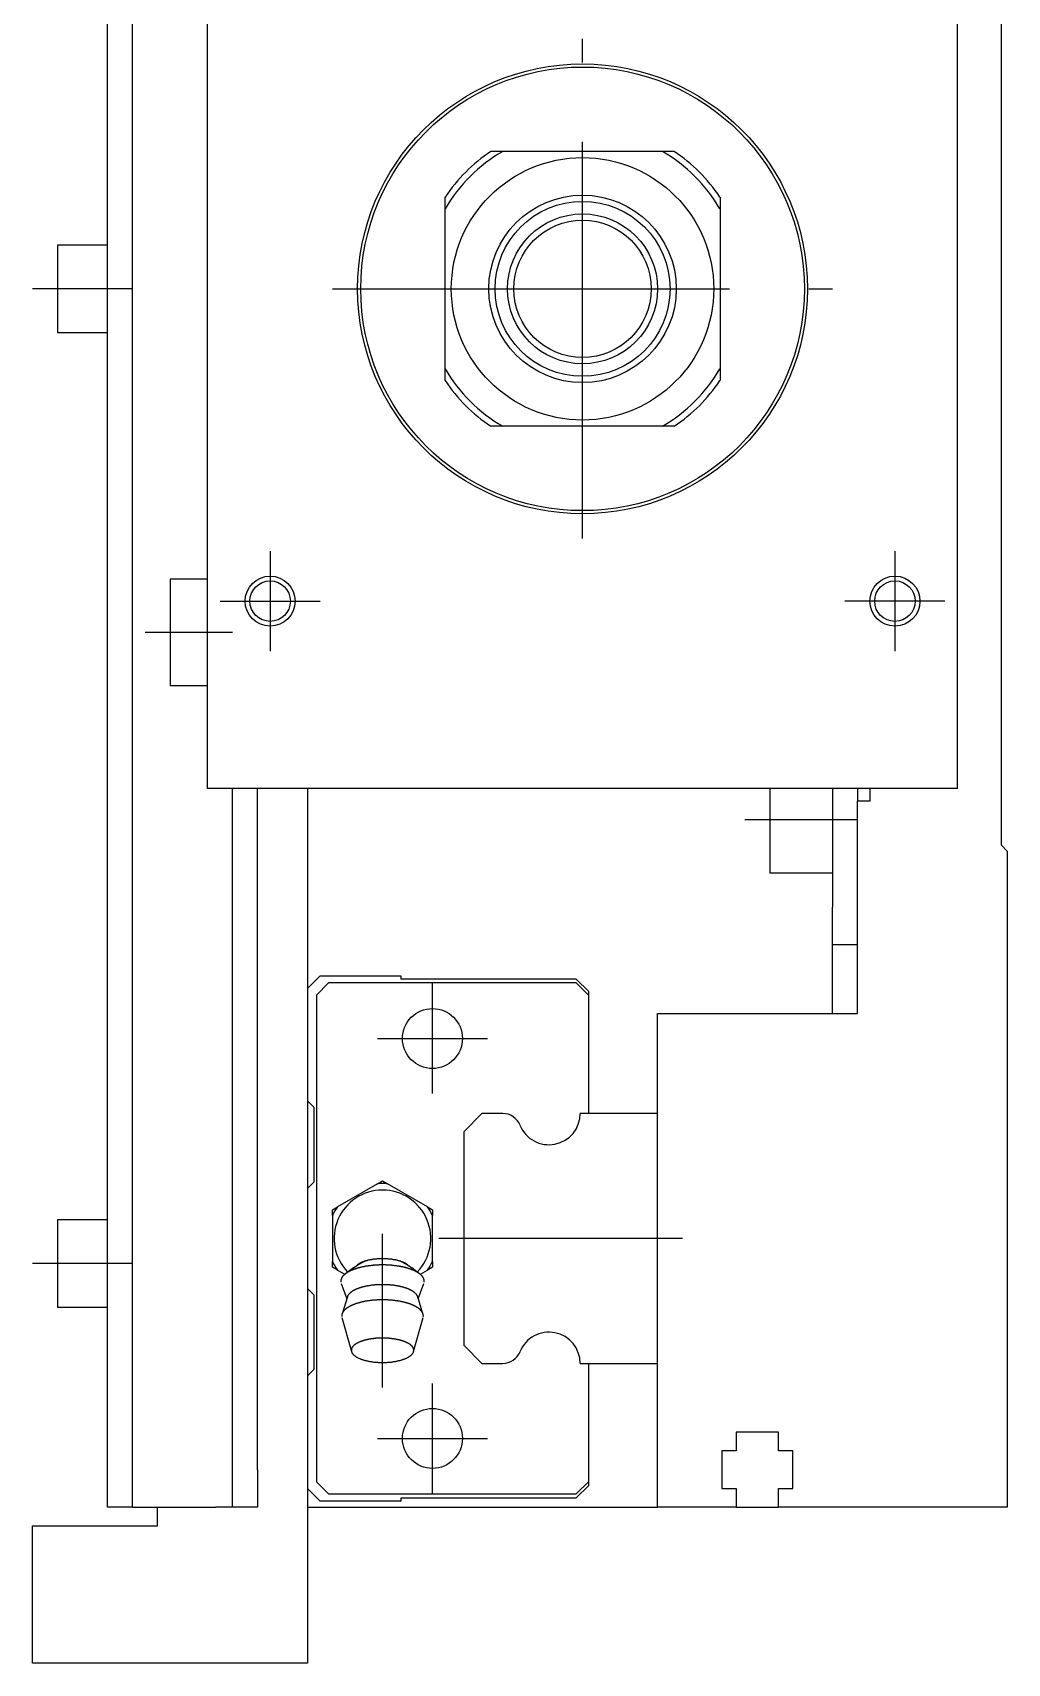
# Model space of a CAD drawing. Extents: x -94 to 688, y -24 to 368.
# Drawn here: x 609.7 to 687.7, y 146.2 to 276.7 of the extents above; entities that cross this region are included whole.
import ezdxf

# ---------------------------------------------------------------- set-up
doc = ezdxf.new("R2010")
doc.units = 0
doc.linetypes.add('CENTER', pattern=[50.8, 31.75, -6.35, 6.35, -6.35])
doc.layers.get('0').update_dxf_attribs({"linetype": 'CONTINUOUS'})
doc.layers.add('CENTER', color=1, linetype='CENTER')

msp = doc.modelspace()

# ---------------------------------------------------------------- linework, layer by layer
at = {"color": 7, "linetype": 'CONTINUOUS'}
for p, q in [((615.71, 161.7), (615.71, 350.7)), ((617.71, 161.7), (617.71, 350.7)), ((687.21, 300.71), (687.21, 211.71)), ((623.72, 216.21), (623.72, 296.21)), ((683.72, 216.21), (683.72, 296.21)), ((646.38, 267.21), (647.32, 267.21)), ((647.32, 267.21), (660.11, 267.21)), ((660.11, 267.21), (661.05, 267.21)), ((642.72, 262.6), (642.72, 263.54)), ((642.72, 249.81), (642.72, 262.6)), ((664.72, 263.54), (664.72, 262.6)), ((664.72, 262.6), (664.72, 249.81)), ((611.71, 259.7), (611.71, 256.2)), ((615.71, 259.7), (611.71, 259.7)), ((611.71, 256.2), (611.71, 252.7)), ((611.71, 252.7), (615.71, 252.7)), ((642.72, 248.87), (642.72, 249.81)), ((664.72, 249.81), (664.72, 248.87)), ((647.32, 245.21), (646.38, 245.21)), ((660.11, 245.21), (647.32, 245.21)), ((661.05, 245.21), (660.11, 245.21)), ((620.72, 232.96), (620.72, 228.71)), ((623.72, 232.96), (620.72, 232.96)), ((620.72, 228.71), (620.72, 224.46)), ((620.72, 224.46), (623.72, 224.46)), ((683.72, 216.21), (623.72, 216.21)), ((625.72, 161.7), (625.72, 216.21)), ((627.72, 161.7), (627.72, 216.21)), ((631.72, 216.21), (631.72, 146.21)), ((668.71, 216.21), (668.71, 213.71)), ((673.71, 216.21), (673.71, 206.71)), ((675.71, 216.21), (675.71, 215.21)), ((676.71, 216.21), (676.71, 215.21)), ((675.71, 198.21), (675.71, 215.21)), ((676.71, 215.21), (675.71, 215.21)), ((668.71, 213.71), (668.71, 209.46)), ((687.71, 211.21), (687.21, 211.71)), ((687.71, 211.21), (687.71, 158.7)), ((668.71, 209.46), (673.71, 209.46)), ((673.71, 203.71), (673.71, 206.71)), ((673.71, 198.21), (673.71, 203.71)), ((675.71, 203.71), (673.71, 203.71)), ((632.7, 201.21), (631.72, 200.22)), ((639.21, 201.21), (632.7, 201.21)), ((639.21, 200.96), (639.21, 201.21)), ((633.4, 200.66), (632.42, 199.67)), ((632.42, 199.67), (632.42, 160.74)), ((653.22, 200.66), (633.4, 200.66)), ((653.22, 200.96), (639.21, 200.96)), ((654.21, 199.96), (653.22, 200.96)), ((654.21, 199.66), (653.22, 200.66)), ((654.21, 199.66), (654.21, 199.96)), ((654.21, 190.21), (654.21, 199.66)), ((659.71, 198.21), (675.71, 198.21)), ((659.71, 190.21), (659.71, 198.21)), ((631.72, 191.21), (632.22, 190.71)), ((632.22, 190.71), (632.22, 184.71)), ((645.67, 190.21), (644.21, 188.75)), ((647.33, 190.21), (645.67, 190.21)), ((659.71, 190.21), (653.53, 190.21)), ((659.71, 170.21), (659.71, 190.21)), ((659.71, 170.21), (659.71, 190.21)), ((644.21, 188.75), (644.21, 171.66)), ((632.22, 184.71), (631.72, 184.21)), ((637.31, 184.59), (634.12, 182.74)), ((637.31, 184.59), (637.71, 184.82)), ((637.71, 184.82), (638.12, 184.59)), ((641.31, 182.74), (638.12, 184.59)), ((633.72, 182.51), (634.12, 182.74)), ((641.31, 182.74), (641.71, 182.51)), ((611.71, 181.71), (611.71, 178.21)), ((615.71, 181.71), (611.71, 181.71)), ((633.72, 182.05), (633.72, 182.51)), ((633.72, 182.05), (633.72, 178.36)), ((641.71, 182.51), (641.71, 182.05)), ((641.71, 178.36), (641.71, 182.05)), ((611.71, 178.21), (611.71, 174.71)), ((633.72, 177.9), (633.72, 178.36)), ((634.12, 177.67), (633.72, 177.9)), ((634.12, 177.67), (634.69, 177.34)), ((635.38, 177.85), (634.75, 177.39)), ((635.38, 177.85), (635.73, 178.09)), ((635.73, 178.09), (636.29, 178.39)), ((639.14, 178.39), (639.7, 178.09)), ((639.7, 178.09), (640.05, 177.85)), ((640.68, 177.39), (640.05, 177.85)), ((640.74, 177.34), (641.31, 177.67)), ((641.71, 177.9), (641.31, 177.67)), ((641.71, 178.36), (641.71, 177.9)), ((631.72, 176.21), (632.22, 175.71)), ((634.41, 176.6), (634.86, 175.39)), ((640.57, 175.39), (641.02, 176.6)), ((632.22, 175.71), (632.22, 169.71)), ((634.9, 175.54), (634.48, 174.18)), ((640.95, 174.18), (640.53, 175.54)), ((611.71, 174.71), (615.71, 174.71)), ((634.47, 173.89), (635.23, 171.16)), ((640.2, 171.16), (640.96, 173.89)), ((644.21, 171.66), (645.67, 170.21)), ((632.22, 169.71), (631.72, 169.21)), ((645.67, 170.21), (647.33, 170.21)), ((653.53, 170.21), (659.71, 170.21)), ((654.21, 160.75), (654.21, 170.21)), ((659.71, 158.7), (659.71, 170.21)), ((666.01, 164.71), (666.01, 163.21)), ((669.41, 164.71), (666.01, 164.71)), ((669.41, 163.21), (669.41, 164.71)), ((664.86, 163.21), (664.86, 160.21)), ((666.01, 163.21), (664.86, 163.21)), ((670.56, 163.21), (669.41, 163.21)), ((670.56, 160.21), (670.56, 163.21)), ((615.71, 158.7), (615.71, 161.7)), ((617.71, 158.7), (617.71, 161.7)), ((625.72, 158.7), (625.72, 161.7)), ((627.72, 161.7), (627.72, 158.7)), ((632.42, 160.74), (633.4, 159.76)), ((653.22, 159.76), (654.21, 160.75)), ((654.21, 160.45), (654.21, 160.75)), ((631.72, 160.19), (632.7, 159.21)), ((633.4, 159.76), (653.22, 159.76)), ((639.21, 159.46), (653.22, 159.46)), ((639.21, 159.21), (639.21, 159.46)), ((653.22, 159.46), (654.21, 160.45)), ((664.86, 160.21), (666.01, 160.21)), ((666.01, 160.21), (666.01, 158.7)), ((669.41, 158.7), (669.41, 160.21)), ((669.41, 160.21), (670.56, 160.21)), ((617.71, 158.7), (615.71, 158.7)), ((617.71, 158.7), (621.05, 158.7)), ((619.72, 157.21), (619.72, 158.7)), ((621.05, 158.7), (624.38, 158.7)), ((625.72, 158.7), (624.38, 158.7)), ((627.72, 158.7), (625.72, 158.7)), ((631.72, 158.7), (659.71, 158.7)), ((632.7, 159.21), (639.21, 159.21)), ((666.01, 158.7), (659.71, 158.7)), ((666.01, 158.7), (669.41, 158.7)), ((687.71, 158.7), (669.41, 158.7)), ((609.71, 146.21), (609.71, 157.21)), ((609.71, 157.21), (619.72, 157.21)), ((631.72, 146.21), (609.71, 146.21))]:
    msp.add_line(p, q, dxfattribs=at)
for points in [[(637.71, 178.09, 0), (637.68, 178.09, 0), (637.64, 178.09, 0), (637.61, 178.09, 0), (637.57, 178.09, 0), (637.54, 178.09, 0), (637.5, 178.09, 0), (637.47, 178.09, 0), (637.43, 178.09, 0), (637.39, 178.08, 0), (637.36, 178.08, 0), (637.32, 178.08, 0), (637.29, 178.08, 0), (637.25, 178.08, 0), (637.22, 178.07, 0), (637.18, 178.07, 0), (637.15, 178.07, 0), (637.11, 178.07, 0), (637.08, 178.06, 0), (637.04, 178.06, 0), (637.01, 178.06, 0), (636.97, 178.06, 0), (636.94, 178.05, 0), (636.9, 178.05, 0), (636.87, 178.05, 0), (636.83, 178.04, 0), (636.8, 178.04, 0), (636.76, 178.03, 0), (636.73, 178.03, 0), (636.7, 178.03, 0), (636.66, 178.02, 0), (636.63, 178.02, 0), (636.59, 178.01, 0), (636.56, 178.01, 0), (636.53, 178, 0), (636.49, 178, 0), (636.46, 177.99, 0), (636.43, 177.99, 0), (636.39, 177.98, 0), (636.36, 177.98, 0), (636.33, 177.97, 0), (636.3, 177.97, 0), (636.26, 177.96, 0), (636.23, 177.95, 0), (636.2, 177.95, 0), (636.17, 177.94, 0), (636.14, 177.94, 0), (636.11, 177.93, 0), (636.07, 177.92, 0), (636.04, 177.91, 0), (636.01, 177.91, 0), (635.98, 177.9, 0), (635.95, 177.89, 0), (635.92, 177.88, 0), (635.89, 177.88, 0), (635.86, 177.87, 0), (635.83, 177.86, 0), (635.8, 177.85, 0), (635.77, 177.85, 0), (635.74, 177.84, 0), (635.72, 177.83, 0), (635.69, 177.82, 0), (635.66, 177.81, 0), (635.63, 177.8, 0), (635.6, 177.79, 0), (635.58, 177.79, 0), (635.55, 177.78, 0), (635.52, 177.77, 0), (635.49, 177.76, 0), (635.47, 177.75, 0), (635.44, 177.74, 0), (635.41, 177.73, 0), (635.39, 177.72, 0), (635.36, 177.71, 0), (635.34, 177.7, 0), (635.31, 177.69, 0), (635.29, 177.68, 0), (635.26, 177.67, 0), (635.24, 177.66, 0), (635.22, 177.65, 0), (635.19, 177.64, 0), (635.17, 177.63, 0), (635.15, 177.62, 0), (635.12, 177.61, 0), (635.1, 177.6, 0), (635.08, 177.59, 0), (635.06, 177.57, 0), (635.04, 177.56, 0), (635.01, 177.55, 0), (634.99, 177.54, 0), (634.97, 177.53, 0), (634.95, 177.52, 0), (634.93, 177.51, 0), (634.91, 177.5, 0), (634.89, 177.48, 0), (634.87, 177.47, 0), (634.86, 177.46, 0), (634.84, 177.45, 0), (634.82, 177.44, 0), (634.8, 177.42, 0), (634.78, 177.41, 0), (634.77, 177.4, 0), (634.75, 177.39, 0), (634.74, 177.37, 0), (634.72, 177.36, 0), (634.7, 177.35, 0), (634.69, 177.34, 0), (634.67, 177.32, 0), (634.66, 177.31, 0), (634.64, 177.3, 0), (634.63, 177.28, 0), (634.62, 177.27, 0), (634.6, 177.26, 0), (634.59, 177.25, 0), (634.58, 177.23, 0), (634.57, 177.22, 0), (634.55, 177.21, 0), (634.54, 177.19, 0), (634.53, 177.18, 0), (634.52, 177.17, 0), (634.51, 177.15, 0), (634.5, 177.14, 0), (634.49, 177.13, 0), (634.48, 177.11, 0), (634.47, 177.1, 0), (634.47, 177.09, 0), (634.46, 177.07, 0), (634.45, 177.06, 0), (634.44, 177.04, 0)], [(639.75, 178.08, 0), (639.73, 178.1, 0), (639.71, 178.11, 0), (639.69, 178.12, 0), (639.67, 178.14, 0), (639.65, 178.15, 0), (639.63, 178.16, 0), (639.61, 178.18, 0), (639.59, 178.19, 0), (639.57, 178.2, 0), (639.54, 178.22, 0), (639.52, 178.23, 0), (639.5, 178.24, 0), (639.47, 178.25, 0), (639.45, 178.27, 0), (639.42, 178.28, 0), (639.4, 178.29, 0), (639.37, 178.3, 0), (639.34, 178.31, 0), (639.32, 178.32, 0), (639.29, 178.33, 0), (639.26, 178.34, 0), (639.23, 178.35, 0), (639.2, 178.37, 0), (639.17, 178.38, 0), (639.14, 178.38, 0), (639.11, 178.4, 0), (639.08, 178.41, 0), (639.05, 178.41, 0), (639.01, 178.42, 0), (638.98, 178.43, 0), (638.95, 178.44, 0), (638.91, 178.45, 0), (638.88, 178.46, 0), (638.85, 178.47, 0), (638.81, 178.47, 0), (638.78, 178.48, 0), (638.74, 178.49, 0), (638.71, 178.49, 0), (638.67, 178.5, 0), (638.64, 178.51, 0), (638.6, 178.51, 0), (638.56, 178.52, 0), (638.53, 178.53, 0), (638.49, 178.53, 0), (638.45, 178.54, 0), (638.41, 178.54, 0), (638.38, 178.54, 0), (638.34, 178.55, 0), (638.3, 178.55, 0), (638.26, 178.56, 0), (638.22, 178.56, 0), (638.19, 178.56, 0), (638.15, 178.57, 0), (638.11, 178.57, 0), (638.07, 178.57, 0), (638.03, 178.57, 0), (637.99, 178.58, 0), (637.95, 178.58, 0), (637.91, 178.58, 0), (637.87, 178.58, 0), (637.83, 178.58, 0), (637.79, 178.58, 0), (637.75, 178.58, 0), (637.71, 178.58, 0), (637.67, 178.58, 0), (637.64, 178.58, 0), (637.6, 178.58, 0), (637.56, 178.58, 0), (637.52, 178.58, 0), (637.48, 178.58, 0), (637.44, 178.58, 0), (637.4, 178.57, 0), (637.36, 178.57, 0), (637.32, 178.57, 0), (637.28, 178.57, 0), (637.24, 178.56, 0), (637.21, 178.56, 0), (637.17, 178.56, 0), (637.13, 178.55, 0), (637.09, 178.55, 0), (637.05, 178.54, 0), (637.01, 178.54, 0), (636.98, 178.54, 0), (636.94, 178.53, 0), (636.9, 178.53, 0), (636.87, 178.52, 0), (636.83, 178.51, 0), (636.79, 178.51, 0), (636.76, 178.5, 0), (636.72, 178.49, 0), (636.69, 178.49, 0), (636.65, 178.48, 0), (636.62, 178.47, 0), (636.58, 178.47, 0), (636.55, 178.46, 0), (636.51, 178.45, 0), (636.48, 178.44, 0), (636.45, 178.43, 0), (636.42, 178.42, 0), (636.38, 178.41, 0), (636.35, 178.41, 0), (636.32, 178.4, 0), (636.29, 178.38, 0), (636.26, 178.38, 0), (636.23, 178.37, 0), (636.2, 178.35, 0), (636.17, 178.34, 0), (636.14, 178.33, 0), (636.12, 178.32, 0), (636.09, 178.31, 0), (636.06, 178.3, 0), (636.03, 178.29, 0), (636.01, 178.28, 0), (635.98, 178.27, 0), (635.96, 178.25, 0), (635.93, 178.24, 0), (635.91, 178.23, 0), (635.88, 178.22, 0), (635.86, 178.2, 0), (635.84, 178.19, 0), (635.82, 178.18, 0), (635.8, 178.16, 0), (635.78, 178.15, 0), (635.76, 178.14, 0), (635.74, 178.12, 0), (635.72, 178.11, 0), (635.7, 178.1, 0), (635.68, 178.08, 0)], [(640.99, 177.04, 0), (640.98, 177.06, 0), (640.97, 177.07, 0), (640.97, 177.09, 0), (640.96, 177.1, 0), (640.95, 177.11, 0), (640.94, 177.13, 0), (640.93, 177.14, 0), (640.92, 177.15, 0), (640.91, 177.17, 0), (640.9, 177.18, 0), (640.89, 177.19, 0), (640.88, 177.21, 0), (640.86, 177.22, 0), (640.85, 177.23, 0), (640.84, 177.25, 0), (640.83, 177.26, 0), (640.81, 177.27, 0), (640.8, 177.28, 0), (640.79, 177.3, 0), (640.77, 177.31, 0), (640.76, 177.32, 0), (640.74, 177.34, 0), (640.73, 177.35, 0), (640.71, 177.36, 0), (640.7, 177.37, 0), (640.68, 177.39, 0), (640.66, 177.4, 0), (640.64, 177.41, 0), (640.63, 177.42, 0), (640.61, 177.44, 0), (640.59, 177.45, 0), (640.57, 177.46, 0), (640.55, 177.47, 0), (640.54, 177.48, 0), (640.52, 177.5, 0), (640.5, 177.51, 0), (640.48, 177.52, 0), (640.46, 177.53, 0), (640.44, 177.54, 0), (640.41, 177.55, 0), (640.39, 177.56, 0), (640.37, 177.57, 0), (640.35, 177.59, 0), (640.33, 177.6, 0), (640.31, 177.61, 0), (640.28, 177.62, 0), (640.26, 177.63, 0), (640.24, 177.64, 0), (640.21, 177.65, 0), (640.19, 177.66, 0), (640.17, 177.67, 0), (640.14, 177.68, 0), (640.12, 177.69, 0), (640.09, 177.7, 0), (640.07, 177.71, 0), (640.04, 177.72, 0), (640.01, 177.73, 0), (639.99, 177.74, 0), (639.96, 177.75, 0), (639.94, 177.76, 0), (639.91, 177.77, 0), (639.88, 177.78, 0), (639.86, 177.79, 0), (639.83, 177.79, 0), (639.8, 177.8, 0), (639.77, 177.81, 0), (639.74, 177.82, 0), (639.72, 177.83, 0), (639.69, 177.84, 0), (639.66, 177.85, 0), (639.63, 177.85, 0), (639.6, 177.86, 0), (639.57, 177.87, 0), (639.54, 177.88, 0), (639.51, 177.88, 0), (639.48, 177.89, 0), (639.45, 177.9, 0), (639.42, 177.91, 0), (639.39, 177.91, 0), (639.36, 177.92, 0), (639.33, 177.93, 0), (639.29, 177.94, 0), (639.26, 177.94, 0), (639.23, 177.95, 0), (639.2, 177.95, 0), (639.17, 177.96, 0), (639.13, 177.97, 0), (639.1, 177.97, 0), (639.07, 177.98, 0), (639.04, 177.98, 0), (639, 177.99, 0), (638.97, 177.99, 0), (638.94, 178, 0), (638.9, 178, 0), (638.87, 178.01, 0), (638.84, 178.01, 0), (638.8, 178.02, 0), (638.77, 178.02, 0), (638.74, 178.03, 0), (638.7, 178.03, 0), (638.67, 178.03, 0), (638.63, 178.04, 0), (638.6, 178.04, 0), (638.56, 178.05, 0), (638.53, 178.05, 0), (638.49, 178.05, 0), (638.46, 178.06, 0), (638.42, 178.06, 0), (638.39, 178.06, 0), (638.35, 178.06, 0), (638.32, 178.07, 0), (638.28, 178.07, 0), (638.25, 178.07, 0), (638.21, 178.07, 0), (638.18, 178.08, 0), (638.14, 178.08, 0), (638.11, 178.08, 0), (638.07, 178.08, 0), (638.04, 178.08, 0), (638, 178.09, 0), (637.97, 178.09, 0), (637.93, 178.09, 0), (637.89, 178.09, 0), (637.86, 178.09, 0), (637.82, 178.09, 0), (637.79, 178.09, 0), (637.75, 178.09, 0), (637.71, 178.09, 0)], [(634.44, 177.04, 0), (634.44, 177.04, 0), (634.44, 177.04, 0), (634.44, 177.04, 0), (634.44, 177.03, 0), (634.44, 177.03, 0), (634.43, 177.03, 0), (634.43, 177.03, 0), (634.43, 177.03, 0), (634.43, 177.02, 0), (634.43, 177.02, 0), (634.43, 177.02, 0), (634.43, 177.01, 0), (634.43, 177.01, 0), (634.42, 177.01, 0), (634.42, 177.01, 0), (634.42, 177, 0), (634.42, 177, 0), (634.42, 177, 0), (634.42, 177, 0), (634.42, 176.99, 0), (634.42, 176.99, 0), (634.42, 176.99, 0), (634.41, 176.99, 0), (634.41, 176.98, 0), (634.41, 176.98, 0), (634.41, 176.98, 0), (634.41, 176.97, 0), (634.41, 176.97, 0), (634.41, 176.97, 0), (634.41, 176.97, 0), (634.41, 176.97, 0), (634.41, 176.96, 0), (634.4, 176.96, 0), (634.4, 176.96, 0), (634.4, 176.96, 0), (634.4, 176.95, 0), (634.4, 176.95, 0), (634.4, 176.95, 0), (634.4, 176.94, 0), (634.4, 176.94, 0), (634.4, 176.94, 0), (634.4, 176.94, 0), (634.4, 176.93, 0), (634.4, 176.93, 0), (634.39, 176.93, 0), (634.39, 176.93, 0), (634.39, 176.92, 0), (634.39, 176.92, 0), (634.39, 176.92, 0), (634.39, 176.92, 0), (634.39, 176.91, 0), (634.39, 176.91, 0), (634.39, 176.91, 0), (634.39, 176.91, 0), (634.39, 176.9, 0), (634.39, 176.9, 0), (634.39, 176.9, 0), (634.39, 176.9, 0), (634.39, 176.89, 0), (634.39, 176.89, 0), (634.38, 176.89, 0), (634.38, 176.88, 0), (634.38, 176.88, 0), (634.38, 176.88, 0), (634.38, 176.88, 0), (634.38, 176.87, 0), (634.38, 176.87, 0), (634.38, 176.87, 0), (634.38, 176.87, 0), (634.38, 176.86, 0), (634.38, 176.86, 0), (634.38, 176.86, 0), (634.38, 176.85, 0), (634.38, 176.85, 0), (634.38, 176.85, 0), (634.38, 176.85, 0), (634.38, 176.84, 0), (634.38, 176.84, 0), (634.38, 176.84, 0), (634.38, 176.84, 0), (634.38, 176.83, 0), (634.38, 176.83, 0), (634.38, 176.83, 0), (634.38, 176.83, 0), (634.38, 176.82, 0), (634.38, 176.82, 0), (634.38, 176.82, 0), (634.38, 176.82, 0), (634.38, 176.81, 0), (634.38, 176.81, 0), (634.38, 176.81, 0), (634.38, 176.81, 0), (634.38, 176.8, 0), (634.38, 176.8, 0), (634.38, 176.8, 0), (634.38, 176.79, 0), (634.38, 176.79, 0), (634.38, 176.79, 0), (634.38, 176.79, 0), (634.38, 176.78, 0), (634.38, 176.78, 0), (634.38, 176.78, 0), (634.38, 176.78, 0), (634.38, 176.77, 0), (634.38, 176.77, 0), (634.38, 176.77, 0), (634.38, 176.77, 0), (634.38, 176.76, 0), (634.38, 176.76, 0), (634.38, 176.76, 0), (634.38, 176.76, 0), (634.38, 176.75, 0), (634.38, 176.75, 0), (634.38, 176.75, 0), (634.38, 176.75, 0), (634.38, 176.74, 0), (634.38, 176.74, 0), (634.38, 176.74, 0), (634.38, 176.74, 0), (634.38, 176.73, 0), (634.38, 176.73, 0), (634.38, 176.73, 0), (634.38, 176.72, 0), (634.38, 176.72, 0), (634.38, 176.72, 0), (634.38, 176.72, 0), (634.38, 176.71, 0), (634.38, 176.71, 0)], [(637.71, 176.51, 0), (637.68, 176.51, 0), (637.65, 176.51, 0), (637.61, 176.51, 0), (637.58, 176.51, 0), (637.55, 176.51, 0), (637.51, 176.51, 0), (637.48, 176.51, 0), (637.45, 176.51, 0), (637.41, 176.5, 0), (637.38, 176.5, 0), (637.35, 176.5, 0), (637.31, 176.5, 0), (637.28, 176.5, 0), (637.25, 176.5, 0), (637.21, 176.49, 0), (637.18, 176.49, 0), (637.14, 176.49, 0), (637.11, 176.49, 0), (637.08, 176.48, 0), (637.05, 176.48, 0), (637.01, 176.48, 0), (636.98, 176.47, 0), (636.95, 176.47, 0), (636.92, 176.47, 0), (636.88, 176.46, 0), (636.85, 176.46, 0), (636.82, 176.46, 0), (636.79, 176.45, 0), (636.76, 176.45, 0), (636.72, 176.44, 0), (636.69, 176.44, 0), (636.66, 176.43, 0), (636.63, 176.43, 0), (636.6, 176.42, 0), (636.57, 176.42, 0), (636.54, 176.41, 0), (636.51, 176.41, 0), (636.48, 176.4, 0), (636.45, 176.39, 0), (636.42, 176.39, 0), (636.39, 176.38, 0), (636.36, 176.38, 0), (636.33, 176.37, 0), (636.3, 176.36, 0), (636.27, 176.36, 0), (636.24, 176.35, 0), (636.21, 176.34, 0), (636.18, 176.34, 0), (636.15, 176.33, 0), (636.13, 176.32, 0), (636.1, 176.31, 0), (636.07, 176.31, 0), (636.04, 176.3, 0), (636.02, 176.29, 0), (635.99, 176.28, 0), (635.96, 176.27, 0), (635.94, 176.27, 0), (635.91, 176.26, 0), (635.88, 176.25, 0), (635.86, 176.24, 0), (635.83, 176.23, 0), (635.81, 176.22, 0), (635.78, 176.21, 0), (635.76, 176.21, 0), (635.73, 176.2, 0), (635.71, 176.19, 0), (635.69, 176.18, 0), (635.66, 176.17, 0), (635.64, 176.16, 0), (635.62, 176.15, 0), (635.59, 176.14, 0), (635.57, 176.13, 0), (635.55, 176.12, 0), (635.53, 176.11, 0), (635.51, 176.1, 0), (635.49, 176.09, 0), (635.47, 176.08, 0), (635.45, 176.07, 0), (635.42, 176.06, 0), (635.4, 176.05, 0), (635.39, 176.03, 0), (635.37, 176.02, 0), (635.35, 176.01, 0), (635.33, 176, 0), (635.31, 175.99, 0), (635.29, 175.98, 0), (635.28, 175.97, 0), (635.26, 175.96, 0), (635.24, 175.95, 0), (635.23, 175.93, 0), (635.21, 175.92, 0), (635.2, 175.91, 0), (635.18, 175.9, 0), (635.16, 175.89, 0), (635.15, 175.88, 0), (635.14, 175.86, 0), (635.12, 175.85, 0), (635.11, 175.84, 0), (635.1, 175.83, 0), (635.08, 175.81, 0), (635.07, 175.8, 0), (635.06, 175.79, 0), (635.05, 175.78, 0), (635.04, 175.77, 0), (635.02, 175.75, 0), (635.01, 175.74, 0), (635, 175.73, 0), (634.99, 175.72, 0), (634.98, 175.7, 0), (634.98, 175.69, 0), (634.97, 175.68, 0), (634.96, 175.66, 0), (634.95, 175.65, 0), (634.95, 175.64, 0), (634.94, 175.63, 0), (634.93, 175.61, 0), (634.92, 175.6, 0), (634.92, 175.59, 0), (634.91, 175.57, 0), (634.91, 175.56, 0), (634.9, 175.55, 0), (634.9, 175.53, 0), (634.9, 175.52, 0), (634.89, 175.51, 0), (634.89, 175.5, 0), (634.89, 175.48, 0), (634.88, 175.47, 0), (634.88, 175.46, 0)], [(640.55, 175.46, 0), (640.54, 175.47, 0), (640.54, 175.48, 0), (640.54, 175.5, 0), (640.54, 175.51, 0), (640.53, 175.52, 0), (640.53, 175.53, 0), (640.53, 175.55, 0), (640.52, 175.56, 0), (640.52, 175.57, 0), (640.51, 175.59, 0), (640.5, 175.6, 0), (640.5, 175.61, 0), (640.49, 175.63, 0), (640.49, 175.64, 0), (640.48, 175.65, 0), (640.47, 175.66, 0), (640.46, 175.68, 0), (640.45, 175.69, 0), (640.45, 175.7, 0), (640.43, 175.72, 0), (640.43, 175.73, 0), (640.42, 175.74, 0), (640.4, 175.75, 0), (640.39, 175.77, 0), (640.38, 175.78, 0), (640.37, 175.79, 0), (640.36, 175.8, 0), (640.35, 175.81, 0), (640.33, 175.83, 0), (640.32, 175.84, 0), (640.31, 175.85, 0), (640.29, 175.86, 0), (640.28, 175.88, 0), (640.26, 175.89, 0), (640.25, 175.9, 0), (640.24, 175.91, 0), (640.22, 175.92, 0), (640.2, 175.93, 0), (640.19, 175.95, 0), (640.17, 175.96, 0), (640.15, 175.97, 0), (640.14, 175.98, 0), (640.12, 175.99, 0), (640.1, 176, 0), (640.08, 176.01, 0), (640.06, 176.02, 0), (640.04, 176.03, 0), (640.02, 176.05, 0), (640, 176.06, 0), (639.99, 176.07, 0), (639.96, 176.08, 0), (639.94, 176.09, 0), (639.92, 176.1, 0), (639.9, 176.11, 0), (639.88, 176.12, 0), (639.86, 176.13, 0), (639.84, 176.14, 0), (639.81, 176.15, 0), (639.79, 176.16, 0), (639.77, 176.17, 0), (639.74, 176.18, 0), (639.72, 176.19, 0), (639.7, 176.2, 0), (639.67, 176.21, 0), (639.65, 176.21, 0), (639.62, 176.22, 0), (639.6, 176.23, 0), (639.57, 176.24, 0), (639.55, 176.25, 0), (639.52, 176.26, 0), (639.49, 176.27, 0), (639.47, 176.27, 0), (639.44, 176.28, 0), (639.41, 176.29, 0), (639.39, 176.3, 0), (639.36, 176.31, 0), (639.33, 176.31, 0), (639.3, 176.32, 0), (639.28, 176.33, 0), (639.25, 176.34, 0), (639.22, 176.34, 0), (639.19, 176.35, 0), (639.16, 176.36, 0), (639.13, 176.36, 0), (639.1, 176.37, 0), (639.07, 176.38, 0), (639.04, 176.38, 0), (639.01, 176.39, 0), (638.98, 176.39, 0), (638.95, 176.4, 0), (638.92, 176.41, 0), (638.89, 176.41, 0), (638.86, 176.42, 0), (638.83, 176.42, 0), (638.8, 176.43, 0), (638.77, 176.43, 0), (638.74, 176.44, 0), (638.71, 176.44, 0), (638.67, 176.45, 0), (638.64, 176.45, 0), (638.61, 176.46, 0), (638.58, 176.46, 0), (638.55, 176.46, 0), (638.51, 176.47, 0), (638.48, 176.47, 0), (638.45, 176.47, 0), (638.42, 176.48, 0), (638.38, 176.48, 0), (638.35, 176.48, 0), (638.32, 176.49, 0), (638.28, 176.49, 0), (638.25, 176.49, 0), (638.22, 176.49, 0), (638.18, 176.5, 0), (638.15, 176.5, 0), (638.12, 176.5, 0), (638.09, 176.5, 0), (638.05, 176.5, 0), (638.02, 176.5, 0), (637.99, 176.51, 0), (637.95, 176.51, 0), (637.92, 176.51, 0), (637.88, 176.51, 0), (637.85, 176.51, 0), (637.82, 176.51, 0), (637.78, 176.51, 0), (637.75, 176.51, 0), (637.71, 176.51, 0)], [(641.05, 176.71, 0), (641.05, 176.71, 0), (641.05, 176.72, 0), (641.05, 176.72, 0), (641.05, 176.72, 0), (641.05, 176.72, 0), (641.05, 176.73, 0), (641.05, 176.73, 0), (641.05, 176.73, 0), (641.05, 176.74, 0), (641.05, 176.74, 0), (641.05, 176.74, 0), (641.05, 176.74, 0), (641.05, 176.75, 0), (641.05, 176.75, 0), (641.05, 176.75, 0), (641.05, 176.75, 0), (641.05, 176.76, 0), (641.05, 176.76, 0), (641.05, 176.76, 0), (641.05, 176.76, 0), (641.05, 176.77, 0), (641.05, 176.77, 0), (641.05, 176.77, 0), (641.05, 176.77, 0), (641.05, 176.78, 0), (641.05, 176.78, 0), (641.05, 176.78, 0), (641.05, 176.78, 0), (641.05, 176.79, 0), (641.05, 176.79, 0), (641.05, 176.79, 0), (641.05, 176.79, 0), (641.05, 176.8, 0), (641.05, 176.8, 0), (641.05, 176.8, 0), (641.05, 176.81, 0), (641.05, 176.81, 0), (641.05, 176.81, 0), (641.05, 176.81, 0), (641.05, 176.82, 0), (641.05, 176.82, 0), (641.05, 176.82, 0), (641.05, 176.82, 0), (641.05, 176.83, 0), (641.05, 176.83, 0), (641.05, 176.83, 0), (641.05, 176.83, 0), (641.05, 176.84, 0), (641.05, 176.84, 0), (641.05, 176.84, 0), (641.05, 176.84, 0), (641.05, 176.85, 0), (641.05, 176.85, 0), (641.05, 176.85, 0), (641.05, 176.85, 0), (641.05, 176.86, 0), (641.05, 176.86, 0), (641.05, 176.86, 0), (641.05, 176.87, 0), (641.05, 176.87, 0), (641.05, 176.87, 0), (641.05, 176.87, 0), (641.05, 176.88, 0), (641.05, 176.88, 0), (641.05, 176.88, 0), (641.04, 176.88, 0), (641.04, 176.89, 0), (641.04, 176.89, 0), (641.04, 176.89, 0), (641.04, 176.9, 0), (641.04, 176.9, 0), (641.04, 176.9, 0), (641.04, 176.9, 0), (641.04, 176.91, 0), (641.04, 176.91, 0), (641.04, 176.91, 0), (641.04, 176.91, 0), (641.04, 176.92, 0), (641.04, 176.92, 0), (641.04, 176.92, 0), (641.04, 176.92, 0), (641.03, 176.93, 0), (641.03, 176.93, 0), (641.03, 176.93, 0), (641.03, 176.93, 0), (641.03, 176.94, 0), (641.03, 176.94, 0), (641.03, 176.94, 0), (641.03, 176.94, 0), (641.03, 176.95, 0), (641.03, 176.95, 0), (641.03, 176.95, 0), (641.03, 176.96, 0), (641.03, 176.96, 0), (641.02, 176.96, 0), (641.02, 176.96, 0), (641.02, 176.97, 0), (641.02, 176.97, 0), (641.02, 176.97, 0), (641.02, 176.97, 0), (641.02, 176.97, 0), (641.02, 176.98, 0), (641.02, 176.98, 0), (641.02, 176.98, 0), (641.01, 176.99, 0), (641.01, 176.99, 0), (641.01, 176.99, 0), (641.01, 176.99, 0), (641.01, 177, 0), (641.01, 177, 0), (641.01, 177, 0), (641.01, 177, 0), (641.01, 177.01, 0), (641, 177.01, 0), (641, 177.01, 0), (641, 177.01, 0), (641, 177.02, 0), (641, 177.02, 0), (641, 177.02, 0), (641, 177.03, 0), (641, 177.03, 0), (641, 177.03, 0), (640.99, 177.03, 0), (640.99, 177.03, 0), (640.99, 177.04, 0), (640.99, 177.04, 0), (640.99, 177.04, 0), (640.99, 177.04, 0)], [(637.71, 175.3, 0), (637.68, 175.3, 0), (637.64, 175.3, 0), (637.6, 175.3, 0), (637.56, 175.29, 0), (637.52, 175.29, 0), (637.48, 175.29, 0), (637.44, 175.29, 0), (637.4, 175.29, 0), (637.37, 175.29, 0), (637.33, 175.29, 0), (637.29, 175.29, 0), (637.25, 175.28, 0), (637.21, 175.28, 0), (637.17, 175.28, 0), (637.14, 175.28, 0), (637.1, 175.27, 0), (637.06, 175.27, 0), (637.02, 175.27, 0), (636.98, 175.26, 0), (636.95, 175.26, 0), (636.91, 175.26, 0), (636.87, 175.25, 0), (636.83, 175.25, 0), (636.8, 175.25, 0), (636.76, 175.24, 0), (636.72, 175.24, 0), (636.68, 175.23, 0), (636.65, 175.23, 0), (636.61, 175.22, 0), (636.58, 175.22, 0), (636.54, 175.21, 0), (636.5, 175.21, 0), (636.47, 175.2, 0), (636.43, 175.19, 0), (636.4, 175.19, 0), (636.36, 175.18, 0), (636.33, 175.18, 0), (636.29, 175.17, 0), (636.26, 175.16, 0), (636.22, 175.16, 0), (636.19, 175.15, 0), (636.15, 175.14, 0), (636.12, 175.13, 0), (636.09, 175.13, 0), (636.05, 175.12, 0), (636.02, 175.11, 0), (635.99, 175.1, 0), (635.95, 175.09, 0), (635.92, 175.09, 0), (635.89, 175.08, 0), (635.86, 175.07, 0), (635.82, 175.06, 0), (635.79, 175.05, 0), (635.76, 175.04, 0), (635.73, 175.03, 0), (635.7, 175.02, 0), (635.67, 175.01, 0), (635.64, 175, 0), (635.61, 175, 0), (635.58, 174.99, 0), (635.55, 174.98, 0), (635.52, 174.97, 0), (635.49, 174.96, 0), (635.47, 174.94, 0), (635.44, 174.93, 0), (635.41, 174.92, 0), (635.38, 174.91, 0), (635.36, 174.9, 0), (635.33, 174.89, 0), (635.3, 174.88, 0), (635.28, 174.87, 0), (635.25, 174.86, 0), (635.23, 174.84, 0), (635.2, 174.83, 0), (635.18, 174.82, 0), (635.15, 174.81, 0), (635.13, 174.8, 0), (635.11, 174.79, 0), (635.08, 174.77, 0), (635.06, 174.76, 0), (635.04, 174.75, 0), (635.01, 174.74, 0), (634.99, 174.72, 0), (634.97, 174.71, 0), (634.95, 174.7, 0), (634.93, 174.69, 0), (634.91, 174.67, 0), (634.89, 174.66, 0), (634.87, 174.65, 0), (634.85, 174.63, 0), (634.84, 174.62, 0), (634.82, 174.61, 0), (634.8, 174.59, 0), (634.78, 174.58, 0), (634.77, 174.57, 0), (634.75, 174.55, 0), (634.73, 174.54, 0), (634.72, 174.52, 0), (634.7, 174.51, 0), (634.69, 174.5, 0), (634.67, 174.48, 0), (634.66, 174.47, 0), (634.65, 174.45, 0), (634.63, 174.44, 0), (634.62, 174.43, 0), (634.61, 174.41, 0), (634.6, 174.4, 0), (634.59, 174.38, 0), (634.58, 174.37, 0), (634.57, 174.35, 0), (634.56, 174.34, 0), (634.55, 174.32, 0), (634.54, 174.31, 0), (634.53, 174.29, 0), (634.52, 174.28, 0), (634.51, 174.26, 0), (634.51, 174.25, 0), (634.5, 174.23, 0), (634.49, 174.22, 0), (634.49, 174.2, 0), (634.48, 174.19, 0), (634.48, 174.17, 0), (634.47, 174.16, 0), (634.47, 174.14, 0), (634.47, 174.13, 0), (634.46, 174.11, 0), (634.46, 174.1, 0), (634.46, 174.08, 0)], [(640.97, 174.08, 0), (640.97, 174.1, 0), (640.97, 174.11, 0), (640.96, 174.13, 0), (640.96, 174.14, 0), (640.96, 174.16, 0), (640.95, 174.17, 0), (640.95, 174.19, 0), (640.94, 174.2, 0), (640.94, 174.22, 0), (640.93, 174.23, 0), (640.92, 174.25, 0), (640.92, 174.26, 0), (640.91, 174.28, 0), (640.9, 174.29, 0), (640.89, 174.31, 0), (640.88, 174.32, 0), (640.87, 174.34, 0), (640.86, 174.35, 0), (640.85, 174.37, 0), (640.84, 174.38, 0), (640.83, 174.4, 0), (640.82, 174.41, 0), (640.81, 174.43, 0), (640.8, 174.44, 0), (640.78, 174.45, 0), (640.77, 174.47, 0), (640.76, 174.48, 0), (640.74, 174.5, 0), (640.73, 174.51, 0), (640.71, 174.52, 0), (640.7, 174.54, 0), (640.68, 174.55, 0), (640.66, 174.57, 0), (640.65, 174.58, 0), (640.63, 174.59, 0), (640.61, 174.61, 0), (640.6, 174.62, 0), (640.58, 174.63, 0), (640.56, 174.65, 0), (640.54, 174.66, 0), (640.52, 174.67, 0), (640.5, 174.69, 0), (640.48, 174.7, 0), (640.46, 174.71, 0), (640.44, 174.72, 0), (640.41, 174.74, 0), (640.39, 174.75, 0), (640.37, 174.76, 0), (640.35, 174.77, 0), (640.33, 174.79, 0), (640.3, 174.8, 0), (640.28, 174.81, 0), (640.25, 174.82, 0), (640.23, 174.83, 0), (640.2, 174.84, 0), (640.18, 174.86, 0), (640.15, 174.87, 0), (640.13, 174.88, 0), (640.1, 174.89, 0), (640.08, 174.9, 0), (640.05, 174.91, 0), (640.02, 174.92, 0), (639.99, 174.93, 0), (639.97, 174.94, 0), (639.94, 174.96, 0), (639.91, 174.97, 0), (639.88, 174.98, 0), (639.85, 174.99, 0), (639.82, 175, 0), (639.79, 175, 0), (639.76, 175.01, 0), (639.73, 175.02, 0), (639.7, 175.03, 0), (639.67, 175.04, 0), (639.64, 175.05, 0), (639.61, 175.06, 0), (639.58, 175.07, 0), (639.54, 175.08, 0), (639.51, 175.09, 0), (639.48, 175.09, 0), (639.45, 175.1, 0), (639.41, 175.11, 0), (639.38, 175.12, 0), (639.35, 175.13, 0), (639.31, 175.13, 0), (639.28, 175.14, 0), (639.24, 175.15, 0), (639.21, 175.16, 0), (639.17, 175.16, 0), (639.14, 175.17, 0), (639.1, 175.18, 0), (639.07, 175.18, 0), (639.03, 175.19, 0), (639, 175.19, 0), (638.96, 175.2, 0), (638.93, 175.21, 0), (638.89, 175.21, 0), (638.85, 175.22, 0), (638.82, 175.22, 0), (638.78, 175.23, 0), (638.75, 175.23, 0), (638.71, 175.24, 0), (638.67, 175.24, 0), (638.63, 175.25, 0), (638.6, 175.25, 0), (638.56, 175.25, 0), (638.52, 175.26, 0), (638.48, 175.26, 0), (638.45, 175.26, 0), (638.41, 175.27, 0), (638.37, 175.27, 0), (638.33, 175.27, 0), (638.29, 175.28, 0), (638.26, 175.28, 0), (638.22, 175.28, 0), (638.18, 175.28, 0), (638.14, 175.29, 0), (638.1, 175.29, 0), (638.06, 175.29, 0), (638.02, 175.29, 0), (637.99, 175.29, 0), (637.95, 175.29, 0), (637.91, 175.29, 0), (637.87, 175.29, 0), (637.83, 175.3, 0), (637.79, 175.3, 0), (637.75, 175.3, 0), (637.71, 175.3, 0)], [(634.46, 174.08, 0), (634.46, 174.08, 0), (634.46, 174.08, 0), (634.46, 174.08, 0), (634.46, 174.08, 0), (634.46, 174.08, 0), (634.46, 174.08, 0), (634.46, 174.08, 0), (634.46, 174.08, 0), (634.46, 174.07, 0), (634.46, 174.07, 0), (634.46, 174.07, 0), (634.46, 174.07, 0), (634.46, 174.07, 0), (634.46, 174.07, 0), (634.46, 174.07, 0), (634.46, 174.07, 0), (634.46, 174.07, 0), (634.46, 174.07, 0), (634.46, 174.07, 0), (634.46, 174.06, 0), (634.46, 174.06, 0), (634.46, 174.06, 0), (634.46, 174.06, 0), (634.46, 174.06, 0), (634.46, 174.06, 0), (634.46, 174.06, 0), (634.46, 174.06, 0), (634.46, 174.06, 0), (634.46, 174.06, 0), (634.46, 174.06, 0), (634.46, 174.06, 0), (634.46, 174.06, 0), (634.46, 174.05, 0), (634.46, 174.05, 0), (634.46, 174.05, 0), (634.46, 174.05, 0), (634.46, 174.05, 0), (634.46, 174.05, 0), (634.46, 174.05, 0), (634.46, 174.05, 0), (634.46, 174.05, 0), (634.46, 174.05, 0), (634.46, 174.04, 0), (634.46, 174.04, 0), (634.46, 174.04, 0), (634.46, 174.04, 0), (634.46, 174.04, 0), (634.46, 174.04, 0), (634.46, 174.04, 0), (634.46, 174.04, 0), (634.46, 174.04, 0), (634.46, 174.04, 0), (634.46, 174.04, 0), (634.46, 174.03, 0), (634.46, 174.03, 0), (634.46, 174.03, 0), (634.46, 174.03, 0), (634.46, 174.03, 0), (634.46, 174.03, 0), (634.46, 174.03, 0), (634.46, 174.03, 0), (634.46, 174.03, 0), (634.46, 174.03, 0), (634.46, 174.03, 0), (634.46, 174.03, 0), (634.46, 174.02, 0), (634.46, 174.02, 0), (634.46, 174.02, 0), (634.46, 174.02, 0), (634.46, 174.02, 0), (634.46, 174.02, 0), (634.46, 174.02, 0), (634.46, 174.02, 0), (634.46, 174.02, 0), (634.46, 174.02, 0), (634.46, 174.02, 0), (634.46, 174.01, 0), (634.46, 174.01, 0), (634.46, 174.01, 0), (634.46, 174.01, 0), (634.46, 174.01, 0), (634.46, 174.01, 0), (634.46, 174.01, 0), (634.46, 174.01, 0), (634.46, 174.01, 0), (634.46, 174.01, 0), (634.46, 174.01, 0), (634.46, 174, 0), (634.46, 174, 0), (634.46, 174, 0), (634.46, 174, 0), (634.46, 174, 0), (634.46, 174, 0), (634.46, 174, 0), (634.46, 174, 0), (634.46, 174, 0), (634.46, 174, 0), (634.46, 174, 0), (634.46, 174, 0), (634.46, 173.99, 0), (634.46, 173.99, 0), (634.46, 173.99, 0), (634.46, 173.99, 0), (634.46, 173.99, 0), (634.46, 173.99, 0), (634.46, 173.99, 0), (634.46, 173.99, 0), (634.46, 173.99, 0), (634.46, 173.99, 0), (634.46, 173.99, 0), (634.46, 173.98, 0), (634.46, 173.98, 0), (634.46, 173.98, 0), (634.46, 173.98, 0), (634.46, 173.98, 0), (634.46, 173.98, 0), (634.46, 173.98, 0), (634.46, 173.98, 0), (634.46, 173.98, 0), (634.46, 173.98, 0), (634.46, 173.97, 0), (634.46, 173.97, 0), (634.46, 173.97, 0), (634.46, 173.97, 0), (634.46, 173.97, 0), (634.46, 173.97, 0), (634.46, 173.97, 0), (634.46, 173.97, 0)], [(640.97, 173.97, 0), (640.97, 173.97, 0), (640.97, 173.97, 0), (640.97, 173.97, 0), (640.97, 173.97, 0), (640.97, 173.97, 0), (640.97, 173.97, 0), (640.97, 173.97, 0), (640.97, 173.98, 0), (640.97, 173.98, 0), (640.97, 173.98, 0), (640.97, 173.98, 0), (640.97, 173.98, 0), (640.97, 173.98, 0), (640.97, 173.98, 0), (640.97, 173.98, 0), (640.97, 173.98, 0), (640.97, 173.98, 0), (640.97, 173.99, 0), (640.97, 173.99, 0), (640.97, 173.99, 0), (640.97, 173.99, 0), (640.97, 173.99, 0), (640.97, 173.99, 0), (640.97, 173.99, 0), (640.97, 173.99, 0), (640.97, 173.99, 0), (640.97, 173.99, 0), (640.97, 173.99, 0), (640.97, 174, 0), (640.97, 174, 0), (640.97, 174, 0), (640.97, 174, 0), (640.97, 174, 0), (640.97, 174, 0), (640.97, 174, 0), (640.98, 174, 0), (640.98, 174, 0), (640.98, 174, 0), (640.98, 174, 0), (640.98, 174, 0), (640.98, 174.01, 0), (640.98, 174.01, 0), (640.98, 174.01, 0), (640.98, 174.01, 0), (640.98, 174.01, 0), (640.98, 174.01, 0), (640.98, 174.01, 0), (640.98, 174.01, 0), (640.98, 174.01, 0), (640.98, 174.01, 0), (640.98, 174.01, 0), (640.98, 174.02, 0), (640.98, 174.02, 0), (640.98, 174.02, 0), (640.98, 174.02, 0), (640.98, 174.02, 0), (640.98, 174.02, 0), (640.98, 174.02, 0), (640.98, 174.02, 0), (640.98, 174.02, 0), (640.98, 174.02, 0), (640.98, 174.02, 0), (640.98, 174.03, 0), (640.98, 174.03, 0), (640.98, 174.03, 0), (640.98, 174.03, 0), (640.98, 174.03, 0), (640.98, 174.03, 0), (640.98, 174.03, 0), (640.98, 174.03, 0), (640.98, 174.03, 0), (640.98, 174.03, 0), (640.98, 174.03, 0), (640.98, 174.03, 0), (640.98, 174.04, 0), (640.98, 174.04, 0), (640.98, 174.04, 0), (640.98, 174.04, 0), (640.98, 174.04, 0), (640.98, 174.04, 0), (640.98, 174.04, 0), (640.98, 174.04, 0), (640.98, 174.04, 0), (640.98, 174.04, 0), (640.98, 174.04, 0), (640.97, 174.05, 0), (640.97, 174.05, 0), (640.97, 174.05, 0), (640.97, 174.05, 0), (640.97, 174.05, 0), (640.97, 174.05, 0), (640.97, 174.05, 0), (640.97, 174.05, 0), (640.97, 174.05, 0), (640.97, 174.05, 0), (640.97, 174.06, 0), (640.97, 174.06, 0), (640.97, 174.06, 0), (640.97, 174.06, 0), (640.97, 174.06, 0), (640.97, 174.06, 0), (640.97, 174.06, 0), (640.97, 174.06, 0), (640.97, 174.06, 0), (640.97, 174.06, 0), (640.97, 174.06, 0), (640.97, 174.06, 0), (640.97, 174.06, 0), (640.97, 174.07, 0), (640.97, 174.07, 0), (640.97, 174.07, 0), (640.97, 174.07, 0), (640.97, 174.07, 0), (640.97, 174.07, 0), (640.97, 174.07, 0), (640.97, 174.07, 0), (640.97, 174.07, 0), (640.97, 174.07, 0), (640.97, 174.07, 0), (640.97, 174.08, 0), (640.97, 174.08, 0), (640.97, 174.08, 0), (640.97, 174.08, 0), (640.97, 174.08, 0), (640.97, 174.08, 0), (640.97, 174.08, 0), (640.97, 174.08, 0), (640.97, 174.08, 0)], [(637.71, 172.24, 0), (637.68, 172.24, 0), (637.65, 172.24, 0), (637.62, 172.24, 0), (637.59, 172.24, 0), (637.56, 172.24, 0), (637.53, 172.24, 0), (637.5, 172.23, 0), (637.46, 172.23, 0), (637.43, 172.23, 0), (637.4, 172.23, 0), (637.37, 172.23, 0), (637.34, 172.23, 0), (637.31, 172.22, 0), (637.28, 172.22, 0), (637.25, 172.22, 0), (637.21, 172.22, 0), (637.18, 172.22, 0), (637.15, 172.21, 0), (637.12, 172.21, 0), (637.09, 172.21, 0), (637.06, 172.2, 0), (637.03, 172.2, 0), (637, 172.2, 0), (636.97, 172.19, 0), (636.94, 172.19, 0), (636.91, 172.19, 0), (636.88, 172.18, 0), (636.85, 172.18, 0), (636.82, 172.17, 0), (636.79, 172.17, 0), (636.76, 172.16, 0), (636.73, 172.16, 0), (636.71, 172.16, 0), (636.68, 172.15, 0), (636.65, 172.15, 0), (636.62, 172.14, 0), (636.59, 172.13, 0), (636.56, 172.13, 0), (636.53, 172.12, 0), (636.51, 172.12, 0), (636.48, 172.11, 0), (636.45, 172.1, 0), (636.43, 172.1, 0), (636.4, 172.09, 0), (636.37, 172.09, 0), (636.35, 172.08, 0), (636.32, 172.07, 0), (636.29, 172.06, 0), (636.27, 172.06, 0), (636.24, 172.05, 0), (636.22, 172.04, 0), (636.19, 172.04, 0), (636.17, 172.03, 0), (636.14, 172.02, 0), (636.12, 172.01, 0), (636.09, 172, 0), (636.07, 172, 0), (636.05, 171.99, 0), (636.02, 171.98, 0), (636, 171.97, 0), (635.98, 171.96, 0), (635.95, 171.96, 0), (635.93, 171.95, 0), (635.91, 171.94, 0), (635.89, 171.93, 0), (635.87, 171.92, 0), (635.85, 171.91, 0), (635.83, 171.9, 0), (635.8, 171.89, 0), (635.78, 171.88, 0), (635.76, 171.87, 0), (635.75, 171.86, 0), (635.73, 171.85, 0), (635.71, 171.84, 0), (635.69, 171.83, 0), (635.67, 171.82, 0), (635.65, 171.81, 0), (635.63, 171.8, 0), (635.62, 171.79, 0), (635.6, 171.78, 0), (635.58, 171.77, 0), (635.57, 171.76, 0), (635.55, 171.75, 0), (635.54, 171.74, 0), (635.52, 171.73, 0), (635.51, 171.72, 0), (635.49, 171.71, 0), (635.48, 171.7, 0), (635.46, 171.69, 0), (635.45, 171.68, 0), (635.44, 171.66, 0), (635.42, 171.65, 0), (635.41, 171.64, 0), (635.4, 171.63, 0), (635.39, 171.62, 0), (635.38, 171.61, 0), (635.37, 171.59, 0), (635.36, 171.58, 0), (635.34, 171.57, 0), (635.34, 171.56, 0), (635.33, 171.55, 0), (635.32, 171.54, 0), (635.31, 171.53, 0), (635.3, 171.51, 0), (635.29, 171.5, 0), (635.28, 171.49, 0), (635.28, 171.48, 0), (635.27, 171.47, 0), (635.26, 171.45, 0), (635.26, 171.44, 0), (635.25, 171.43, 0), (635.25, 171.42, 0), (635.24, 171.4, 0), (635.24, 171.39, 0), (635.23, 171.38, 0), (635.23, 171.37, 0), (635.23, 171.35, 0), (635.22, 171.34, 0), (635.22, 171.33, 0), (635.22, 171.32, 0), (635.22, 171.31, 0), (635.22, 171.29, 0), (635.22, 171.28, 0), (635.22, 171.27, 0), (635.22, 171.26, 0), (635.22, 171.25, 0), (635.22, 171.23, 0), (635.22, 171.22, 0)], [(635.22, 171.22, 0), (635.22, 171.2, 0), (635.23, 171.17, 0), (635.23, 171.15, 0), (635.24, 171.13, 0), (635.25, 171.1, 0), (635.26, 171.08, 0), (635.27, 171.06, 0), (635.28, 171.04, 0), (635.3, 171.01, 0), (635.31, 170.99, 0), (635.33, 170.97, 0), (635.35, 170.95, 0), (635.37, 170.92, 0), (635.39, 170.9, 0), (635.41, 170.88, 0), (635.44, 170.86, 0), (635.46, 170.84, 0), (635.49, 170.82, 0), (635.52, 170.8, 0), (635.54, 170.78, 0), (635.58, 170.76, 0), (635.61, 170.74, 0), (635.64, 170.72, 0), (635.67, 170.7, 0), (635.71, 170.68, 0), (635.75, 170.66, 0), (635.78, 170.64, 0), (635.82, 170.62, 0), (635.86, 170.61, 0), (635.9, 170.59, 0), (635.94, 170.57, 0), (635.99, 170.56, 0), (636.03, 170.54, 0), (636.07, 170.53, 0), (636.12, 170.51, 0), (636.16, 170.5, 0), (636.21, 170.48, 0), (636.26, 170.47, 0), (636.31, 170.45, 0), (636.36, 170.44, 0), (636.41, 170.43, 0), (636.46, 170.42, 0), (636.51, 170.41, 0), (636.57, 170.39, 0), (636.62, 170.38, 0), (636.67, 170.37, 0), (636.73, 170.36, 0), (636.78, 170.35, 0), (636.84, 170.35, 0), (636.89, 170.34, 0), (636.95, 170.33, 0), (637.01, 170.32, 0), (637.07, 170.32, 0), (637.12, 170.31, 0), (637.18, 170.31, 0), (637.24, 170.3, 0), (637.3, 170.3, 0), (637.36, 170.29, 0), (637.42, 170.29, 0), (637.48, 170.29, 0), (637.54, 170.29, 0), (637.6, 170.29, 0), (637.65, 170.28, 0), (637.71, 170.28, 0), (637.77, 170.28, 0), (637.83, 170.29, 0), (637.89, 170.29, 0), (637.95, 170.29, 0), (638.01, 170.29, 0), (638.07, 170.29, 0), (638.13, 170.3, 0), (638.19, 170.3, 0), (638.25, 170.31, 0), (638.31, 170.31, 0), (638.36, 170.32, 0), (638.42, 170.32, 0), (638.48, 170.33, 0), (638.53, 170.34, 0), (638.59, 170.35, 0), (638.65, 170.35, 0), (638.7, 170.36, 0), (638.76, 170.37, 0), (638.81, 170.38, 0), (638.86, 170.39, 0), (638.92, 170.41, 0), (638.97, 170.42, 0), (639.02, 170.43, 0), (639.07, 170.44, 0), (639.12, 170.45, 0), (639.17, 170.47, 0), (639.22, 170.48, 0), (639.26, 170.5, 0), (639.31, 170.51, 0), (639.36, 170.53, 0), (639.4, 170.54, 0), (639.45, 170.56, 0), (639.49, 170.57, 0), (639.53, 170.59, 0), (639.57, 170.61, 0), (639.61, 170.62, 0), (639.65, 170.64, 0), (639.68, 170.66, 0), (639.72, 170.68, 0), (639.76, 170.7, 0), (639.79, 170.72, 0), (639.82, 170.74, 0), (639.85, 170.76, 0), (639.88, 170.78, 0), (639.91, 170.8, 0), (639.94, 170.82, 0), (639.97, 170.84, 0), (639.99, 170.86, 0), (640.02, 170.88, 0), (640.04, 170.9, 0), (640.06, 170.92, 0), (640.08, 170.95, 0), (640.1, 170.97, 0), (640.12, 170.99, 0), (640.13, 171.01, 0), (640.15, 171.04, 0), (640.16, 171.06, 0), (640.17, 171.08, 0), (640.18, 171.1, 0), (640.19, 171.13, 0), (640.2, 171.15, 0), (640.21, 171.17, 0), (640.21, 171.2, 0), (640.21, 171.22, 0)], [(640.21, 171.22, 0), (640.21, 171.23, 0), (640.22, 171.25, 0), (640.22, 171.26, 0), (640.22, 171.27, 0), (640.21, 171.28, 0), (640.21, 171.29, 0), (640.21, 171.31, 0), (640.21, 171.32, 0), (640.21, 171.33, 0), (640.21, 171.34, 0), (640.2, 171.35, 0), (640.2, 171.37, 0), (640.2, 171.38, 0), (640.19, 171.39, 0), (640.19, 171.4, 0), (640.18, 171.42, 0), (640.18, 171.43, 0), (640.17, 171.44, 0), (640.17, 171.45, 0), (640.16, 171.47, 0), (640.15, 171.48, 0), (640.15, 171.49, 0), (640.14, 171.5, 0), (640.13, 171.51, 0), (640.12, 171.53, 0), (640.11, 171.54, 0), (640.11, 171.55, 0), (640.1, 171.56, 0), (640.09, 171.57, 0), (640.08, 171.58, 0), (640.07, 171.59, 0), (640.05, 171.61, 0), (640.04, 171.62, 0), (640.03, 171.63, 0), (640.02, 171.64, 0), (640.01, 171.65, 0), (639.99, 171.66, 0), (639.98, 171.68, 0), (639.97, 171.69, 0), (639.95, 171.7, 0), (639.94, 171.71, 0), (639.92, 171.72, 0), (639.91, 171.73, 0), (639.89, 171.74, 0), (639.88, 171.75, 0), (639.86, 171.76, 0), (639.85, 171.77, 0), (639.83, 171.78, 0), (639.81, 171.79, 0), (639.79, 171.8, 0), (639.78, 171.81, 0), (639.76, 171.82, 0), (639.74, 171.83, 0), (639.72, 171.84, 0), (639.7, 171.85, 0), (639.68, 171.86, 0), (639.66, 171.87, 0), (639.64, 171.88, 0), (639.62, 171.89, 0), (639.61, 171.9, 0), (639.58, 171.91, 0), (639.56, 171.92, 0), (639.54, 171.93, 0), (639.52, 171.94, 0), (639.5, 171.95, 0), (639.48, 171.96, 0), (639.45, 171.96, 0), (639.43, 171.97, 0), (639.41, 171.98, 0), (639.38, 171.99, 0), (639.36, 172, 0), (639.34, 172, 0), (639.31, 172.01, 0), (639.29, 172.02, 0), (639.26, 172.03, 0), (639.24, 172.04, 0), (639.21, 172.04, 0), (639.19, 172.05, 0), (639.16, 172.06, 0), (639.14, 172.06, 0), (639.11, 172.07, 0), (639.08, 172.08, 0), (639.06, 172.09, 0), (639.03, 172.09, 0), (639, 172.1, 0), (638.98, 172.1, 0), (638.95, 172.11, 0), (638.92, 172.12, 0), (638.89, 172.12, 0), (638.87, 172.13, 0), (638.84, 172.13, 0), (638.81, 172.14, 0), (638.78, 172.15, 0), (638.75, 172.15, 0), (638.73, 172.16, 0), (638.7, 172.16, 0), (638.67, 172.16, 0), (638.64, 172.17, 0), (638.61, 172.17, 0), (638.58, 172.18, 0), (638.55, 172.18, 0), (638.52, 172.19, 0), (638.49, 172.19, 0), (638.46, 172.19, 0), (638.43, 172.2, 0), (638.4, 172.2, 0), (638.37, 172.2, 0), (638.34, 172.21, 0), (638.31, 172.21, 0), (638.28, 172.21, 0), (638.25, 172.22, 0), (638.22, 172.22, 0), (638.18, 172.22, 0), (638.15, 172.22, 0), (638.12, 172.22, 0), (638.09, 172.23, 0), (638.06, 172.23, 0), (638.03, 172.23, 0), (638, 172.23, 0), (637.97, 172.23, 0), (637.93, 172.23, 0), (637.9, 172.24, 0), (637.87, 172.24, 0), (637.84, 172.24, 0), (637.81, 172.24, 0), (637.78, 172.24, 0), (637.75, 172.24, 0), (637.71, 172.24, 0)]]:
    msp.add_polyline3d(points, dxfattribs=at)
for centre, radius in [((653.72, 256.2), 18), ((653.72, 256.2), 17.75), ((653.72, 256.2), 10.5), ((653.72, 256.2), 7.5), ((653.72, 256.2), 7), ((653.72, 256.2), 6), ((653.72, 256.2), 5.5), ((628.72, 231.21), 1.62), ((678.72, 231.21), 1.62), ((641.71, 196.21), 2.4), ((641.71, 164.21), 2.4)]:
    msp.add_circle(centre, radius, dxfattribs=at)
at = {"color": 3, "linetype": 'CONTINUOUS'}
for centre in [(628.72, 231.21), (678.72, 231.21)]:
    msp.add_circle(centre, 2, dxfattribs=at)
at = {"color": 7, "linetype": 'CONTINUOUS'}
for centre, radius, start, end in [((653.72, 256.2), 13.22, 123.7066, 146.2934), ((653.72, 256.2), 12.72, 120.1649, 149.8351), ((653.72, 256.2), 12.72, 30.1649, 59.8351), ((653.72, 256.2), 13.22, 33.7066, 56.2934), ((653.72, 256.2), 12.72, 210.1649, 239.8351), ((653.72, 256.2), 12.72, 300.1649, 329.8351), ((653.72, 256.2), 13.22, 213.7066, 236.2934), ((653.72, 256.2), 13.22, 303.7066, 326.2934), ((647.33, 188.71), 1.5, 22.0243, 90), ((651.03, 190.21), 2.5, 202.0243, 0), ((637.71, 180.21), 3.87, 90, 223.9398), ((637.71, 180.21), 4.4, 84.7758, 95.2242), ((637.71, 180.21), 3.87, 316.0602, 90), ((637.71, 180.21), 4.4, 144.7758, 155.2242), ((637.71, 180.21), 4.4, 24.7758, 35.2242), ((637.71, 180.21), 4.4, 204.7758, 215.2242), ((637.71, 180.21), 4.4, 324.7758, 335.2242), ((651.03, 170.21), 2.5, 360, 157.9757), ((647.33, 171.71), 1.5, 270, 337.9757)]:
    msp.add_arc(centre, radius, start, end, dxfattribs=at)
at = {"layer": 'CENTER', "color": 1, "linetype": 'CENTER'}
for p, q in [((653.72, 236.21), (653.72, 276.21)), ((617.71, 256.2), (609.71, 256.2)), ((633.72, 256.2), (673.71, 256.2)), ((628.72, 235.21), (628.72, 227.21)), ((678.72, 235.21), (678.72, 227.21)), ((624.72, 231.21), (632.72, 231.21)), ((682.72, 231.21), (674.72, 231.21)), ((625.72, 228.71), (618.72, 228.71)), ((675.71, 213.71), (666.71, 213.71)), ((641.71, 191.81), (641.71, 200.61)), ((637.31, 196.21), (646.11, 196.21)), ((637.71, 168.28), (637.71, 180.58)), ((661.71, 180.21), (642.21, 180.21)), ((617.71, 178.21), (609.71, 178.21)), ((641.71, 159.81), (641.71, 168.61)), ((637.31, 164.21), (646.11, 164.21))]:
    msp.add_line(p, q, dxfattribs=at)

doc.saveas('drawing.dxf')
